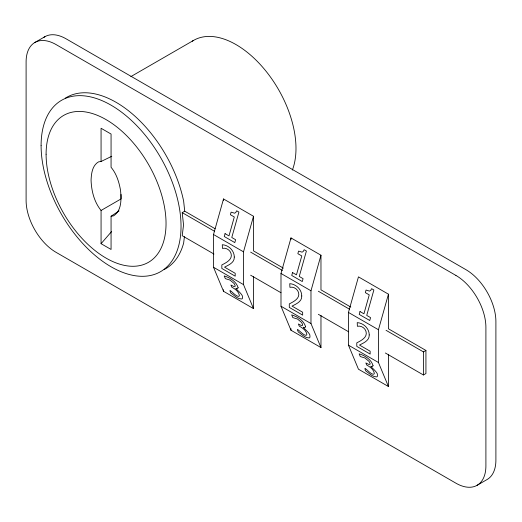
<?xml version="1.0" encoding="UTF-8"?>
<svg xmlns="http://www.w3.org/2000/svg" width="522" height="522" viewBox="0 0 522 522"><rect width="100%" height="100%" fill="white"/><g stroke="black" fill="none" stroke-linecap="round" stroke-linejoin="round"><path stroke-width="0.78" d="M184.423 236.655L183.646 243.024A98.952 57.133 60 0 1 164.169 269.535M253.503 276.399L253.503 308.613L223.514 291.296L213.518 267.277L213.518 234.522L223.514 198.96L253.503 216.271L253.503 250.899L283.355 268.132M253.503 308.613L243.506 284.594L243.506 251.832L253.503 216.271M320.971 315.353L320.971 347.567L290.989 330.25L280.993 306.231L280.993 273.476L290.989 237.915L320.971 255.225L320.971 289.854L350.823 307.086M320.971 347.567L310.981 323.549L310.981 290.787L320.971 255.225M388.446 354.308L388.446 386.521L358.457 369.204L348.461 345.186L348.461 312.43L358.457 276.869L388.446 294.18L388.446 328.808L425.932 350.451L425.932 373.537L423.433 374.979L385.347 352.989M388.446 386.521L378.45 362.503L378.45 329.741L388.446 294.18M119.062 210.895L111.062 216.232L111.062 249.457L101.066 243.689L111.591 231.54M34.883 42.484L44.879 36.716M130.872 76.603L193.603 40.383M101.066 243.689L101.066 210.464L121.058 198.921L121.058 194.445M213.955 254.038L182.217 235.716L183.535 224.93L182.217 212.63L184.716 211.188L215.051 228.701M386.052 330.309L423.433 351.893L425.932 350.451M477.121 485.284L487.117 479.516A42.406 24.482 60 0 0 495.9 460.097L495.9 321.591A42.406 24.482 60 0 0 465.911 269.652L66.085 38.817A42.406 24.482 60 0 0 43.541 37.591M101.066 210.464C94.201 202.027 91.428 190.908 91.069 180.207C91.35 173.604 92.25 165.507 98.567 161.859L101.066 161.494L111.78 156.274M111.062 216.232L113.561 215.867C121.841 210.568 121.345 199.084 120.549 190.445C119.12 182.185 116.53 173.78 111.062 167.262L111.062 134.037L101.066 128.268L101.066 161.494M182.217 212.63L214.659 231.363M250.632 252.126L282.369 270.455M318.342 291.217L349.375 309.135M213.518 234.522L243.506 251.832M280.993 273.476L310.981 290.787M348.461 312.43L378.45 329.741M250.632 275.211L280.96 292.725M318.342 314.303L348.67 331.816M213.518 267.277L243.506 284.594M280.993 306.231L310.981 323.549M348.461 345.186L378.45 362.503M184.716 211.188L183.646 201.198A98.952 57.133 60 0 0 133.247 114.69A98.952 57.133 60 0 0 65.25 98.208M423.433 351.893L423.433 374.979M290.989 237.915L290.989 239.526M290.989 328.645L290.989 330.25M223.514 198.96L223.514 200.572M223.514 289.69L223.514 291.296M192.246 41.218A84.818 48.97 60 0 1 267.401 72.956A84.818 48.97 60 0 1 292.372 170.055M234.293 257.02C234.619 262.657 228.682 265 224.551 267.153L235.194 273.293L235.194 276.164L221.837 268.458L221.837 264.948C226.156 262.703 232.851 259.499 231.044 253.483C229.993 249.953 226.065 247.506 222.444 248.368L222.287 244.72C228.59 245.099 234.313 250.586 234.293 257.02M301.762 295.974C302.094 301.612 296.157 303.954 292.026 306.107L302.662 312.247L302.662 315.118L289.305 307.412L289.305 303.902C293.632 301.657 300.32 298.453 298.512 292.437C297.462 288.907 293.54 286.461 289.919 287.322L289.756 283.674C296.059 284.053 301.788 289.54 301.762 295.974M369.23 334.928C369.563 340.566 363.625 342.908 359.495 345.062L370.137 351.202L370.137 354.073L356.78 346.367L356.78 342.856C361.1 340.612 367.795 337.408 365.987 331.392C364.937 327.862 361.009 325.415 357.387 326.276L357.231 322.629C363.534 323.007 369.256 328.495 369.23 334.928M225.067 233.628L224.258 236.505L234.809 242.6L235.618 239.715L231.781 237.503L238.926 212.076L236.675 210.777L235.774 212.493L234.613 213.204L231.109 212.141L230.385 214.718L234.306 216.982L228.988 235.892L225.067 233.628M292.542 272.582L291.726 275.459L302.277 281.554L303.086 278.67L299.25 276.458L306.401 251.03L304.15 249.731L303.243 251.447L302.088 252.159L298.577 251.095L297.853 253.672L301.775 255.937L296.463 274.846L292.542 272.582M360.01 311.536L359.201 314.414L369.752 320.508L370.561 317.624L366.725 315.412L373.869 289.984L371.618 288.686L370.718 290.402L369.556 291.113L366.053 290.049L365.328 292.627L369.25 294.891L363.932 313.8L360.01 311.536M238.097 287.668L237.745 288.444L236.857 288.666C232.381 286.31 243.722 294.734 242.417 296.972A9.716 3.204 44.3 0 1 241.888 298.982C237.595 299.263 234.228 295.269 230.9 293.083C226.933 285.351 236.14 297.866 239.037 296.189L239.409 295.459C238.763 291.465 235.089 288.947 231.788 287.152L230.907 285.025L233.556 286.402L235.063 286.454L235.181 285.619L234.117 283.511L230.072 280.099L225.341 278.637L224.219 275.936C230.032 277.665 236.296 281.56 238.097 287.668M305.566 326.622L305.22 327.398L304.333 327.62C299.85 325.265 311.197 333.688 309.885 335.927A9.716 3.204 44.3 0 1 309.363 337.936C305.063 338.217 301.696 334.224 298.375 332.038C294.408 324.306 303.608 336.821 306.512 335.144L306.884 334.413C306.231 330.419 302.564 327.901 299.263 326.106L298.375 323.979L301.031 325.356L302.532 325.408L302.649 324.573L301.592 322.465L297.54 319.053L292.816 317.591L291.687 314.89C297.507 316.619 303.771 320.515 305.566 326.622M373.041 365.576L372.688 366.353L371.801 366.574C367.318 364.219 378.665 372.643 377.36 374.881A9.716 3.204 44.3 0 1 376.832 376.891C372.538 377.171 369.171 373.178 365.844 370.992C361.877 363.26 371.083 375.775 373.98 374.098L374.352 373.367C373.706 369.374 370.033 366.855 366.731 365.061L365.85 362.934L368.499 364.31L370.007 364.363L370.124 363.527L369.061 361.42L365.015 358.007L360.284 356.546L359.162 353.844C364.976 355.573 371.24 359.469 373.041 365.576M455.915 275.427L56.089 44.585A42.406 24.482 60 0 0 26.1 61.903L26.1 200.409A42.406 24.482 60 0 0 56.089 252.348L455.915 483.183A42.406 24.482 60 0 0 485.904 465.872L485.904 327.366A42.406 24.482 60 0 0 455.915 275.427M41.094 145.579A98.952 57.133 60 0 0 146.049 276.145A98.952 57.133 60 0 0 146.049 136.203A98.952 57.133 60 0 0 41.094 145.579M46.093 154.238A84.818 48.97 60 0 0 136.053 266.148A84.818 48.97 60 0 0 136.053 146.199A84.818 48.97 60 0 0 46.093 154.238"/></g></svg>
